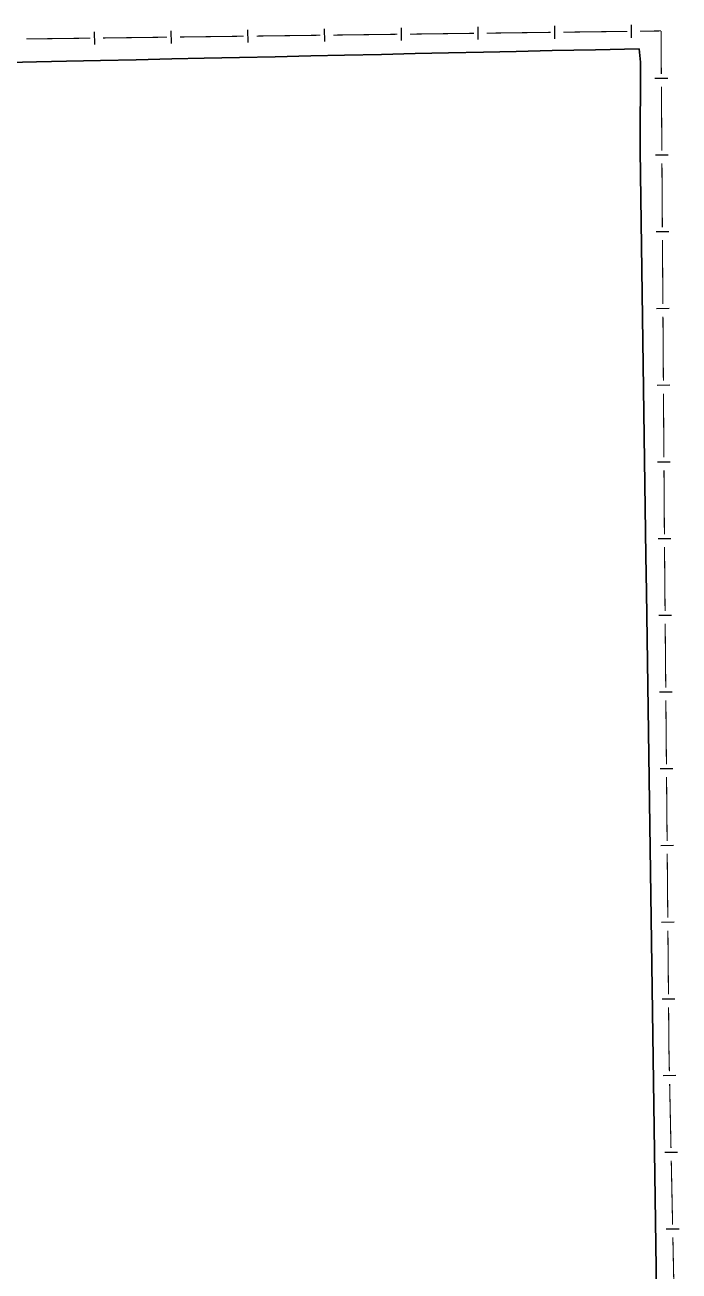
# Model space of a CAD drawing. Extents: x 200604 to 201918, y 4843538 to 4845237.
# Drawn here: x 201478.3 to 201631.8, y 4844803.2 to 4845095.6 of the extents above; entities that cross this region are included whole.
import ezdxf

# ---------------------------------------------------------------- set-up
doc = ezdxf.new("R2010")
doc.units = 0
doc.header["$LTSCALE"] = 1.5
doc.header["$MEASUREMENT"] = 0
for name, color, linetype in [('CD_MALHA_LOTES', 7, 'CONTINUOUS'), ('LM-LIM-SETORES-BAIRROS', 250, 'CONTINUOUS'), ('RU-QUADRA', 210, 'CONTINUOUS')]:
    doc.layers.add(name, color=color, linetype=linetype)

msp = doc.modelspace()

# ---------------------------------------------------------------- linework, layer by layer
at = {"layer": 'CD_MALHA_LOTES', "linetype": 'Continuous', "flags": 128}
for points in [[(201467.81, 4845086.57), (201480.99, 4845086.86), (201488.08, 4845087.02), (201496.02, 4845087.19), (201504.37, 4845087.38), (201512.74, 4845087.56), (201520.38, 4845087.73), (201528.67, 4845087.91), (201537.03, 4845088.09), (201545.39, 4845088.27), (201553.31, 4845088.45), (201561.97, 4845088.64), (201569.89, 4845088.81), (201577.69, 4845088.98), (201585.89, 4845089.16), (201593.55, 4845089.33), (201602.06, 4845089.52), (201612.19, 4845089.74), (201622.47, 4845089.93)], [(201622.47, 4845089.93), (201622.72, 4845086.83), (201622.69, 4845066.08), (201624.03, 4844971.05), (201624.15, 4844962.46), (201626.71, 4844782.06), (201627.28, 4844764.22), (201625.1, 4844763.77), (201625.72, 4844745.92)]]:
    msp.add_lwpolyline(points, dxfattribs=at)
at = {"layer": 'LM-LIM-SETORES-BAIRROS'}
for points in [[(201530.675094, 4845091.415853), (201530.637187, 4845094.415614)], [(201548.673657, 4845091.643291), (201548.63575, 4845094.643052)], [(201566.67222, 4845091.870729), (201566.634313, 4845094.870489)], [(201584.670783, 4845092.098166), (201584.632876, 4845095.097927)], [(201602.669346, 4845092.325604), (201602.63144, 4845095.325365)], [(201620.667909, 4845092.553042), (201620.630003, 4845095.552802)], [(201494.677967, 4845090.960978), (201494.640061, 4845093.960739)], [(201512.676531, 4845091.188416), (201512.638624, 4845094.188176)], [(201626.146758, 4845083.055141), (201629.146692, 4845083.075141)], [(201626.266756, 4845065.055541), (201629.266689, 4845065.075541)], [(201626.386753, 4845047.055941), (201629.386687, 4845047.075941)], [(201626.50675, 4845029.056341), (201629.506684, 4845029.076341)], [(201626.626748, 4845011.056741), (201629.626681, 4845011.076741)], [(201626.746745, 4844993.057141), (201629.746679, 4844993.077141)], [(201626.866742, 4844975.057541), (201629.866676, 4844975.077541)], [(201627.025201, 4844957.054965), (201630.025083, 4844957.081513)], [(201627.184487, 4844939.05567), (201630.184369, 4844939.082218)], [(201627.343773, 4844921.056375), (201630.343655, 4844921.082923)], [(201627.503058, 4844903.05708), (201630.502941, 4844903.083627)], [(201627.662344, 4844885.057785), (201630.662227, 4844885.084332)], [(201627.82163, 4844867.058489), (201630.821512, 4844867.085037)], [(201628.049004, 4844849.042071), (201631.048346, 4844849.104885)], [(201628.425885, 4844831.046017), (201631.425227, 4844831.108831)], [(201628.802766, 4844813.049963), (201631.802108, 4844813.112777)]]:
    msp.add_lwpolyline(points, dxfattribs=at)
at = {"layer": 'LM-LIM-SETORES-BAIRROS', "const_width": 0.25}
for points in [[(201622.648796, 4845094.078193), (201626.648477, 4845094.128734)], [(201626.648477, 4845094.128734), (201627.57289, 4845094.140408)], [(201627.57289, 4845094.140408), (201627.640059, 4845084.065119)], [(201478.660292, 4845092.258692), (201493.659094, 4845092.448223)], [(201496.658855, 4845092.486129), (201511.657657, 4845092.675661)], [(201514.657418, 4845092.713567), (201529.65622, 4845092.903098)], [(201532.655981, 4845092.941005), (201547.654783, 4845093.130536)], [(201550.654544, 4845093.168442), (201565.653346, 4845093.357974)], [(201568.653107, 4845093.39588), (201583.651909, 4845093.585411)], [(201586.65167, 4845093.623317), (201601.650472, 4845093.812849)], [(201604.650233, 4845093.850755), (201619.649036, 4845094.040286)], [(201627.660058, 4845081.065186), (201627.760056, 4845066.065519)], [(201627.780056, 4845063.065586), (201627.880053, 4845048.065919)], [(201627.900053, 4845045.065986), (201628.000051, 4845030.066319)], [(201628.02005, 4845027.066386), (201628.120048, 4845012.066719)], [(201628.140048, 4845009.066785), (201628.240045, 4844994.067119)], [(201628.260045, 4844991.067185), (201628.360043, 4844976.067519)], [(201628.383555, 4844973.067613), (201628.516293, 4844958.0682)], [(201628.542841, 4844955.068317), (201628.675579, 4844940.068905)], [(201628.702126, 4844937.069022), (201628.834865, 4844922.06961)], [(201628.861412, 4844919.069727), (201628.99415, 4844904.070314)], [(201629.020698, 4844901.070432), (201629.153436, 4844886.071019)], [(201629.179984, 4844883.071137), (201629.312722, 4844868.071724)], [(201629.33927, 4844865.071841), (201629.427762, 4844855.072233)], [(201629.427762, 4844855.072233), (201629.431212, 4844854.682352)], [(201629.431212, 4844854.682352), (201629.527738, 4844850.073259)], [(201629.590551, 4844847.073917), (201629.904618, 4844832.077205)], [(201629.967432, 4844829.077862), (201630.281499, 4844814.081151)], [(201630.344312, 4844811.081808), (201630.65838, 4844796.085097)]]:
    msp.add_lwpolyline(points, dxfattribs=at)
at = {"layer": 'RU-QUADRA', "linetype": 'Continuous', "flags": 128}
msp.add_lwpolyline([(201626.71, 4844782.06), (201624.15, 4844962.46), (201624.03, 4844971.05), (201622.69, 4845066.08), (201622.72, 4845086.83), (201622.47, 4845089.93), (201612.19, 4845089.74), (201602.06, 4845089.52), (201593.55, 4845089.33), (201585.89, 4845089.16), (201577.69, 4845088.98), (201569.89, 4845088.81), (201561.97, 4845088.64), (201553.31, 4845088.45), (201545.39, 4845088.27), (201537.03, 4845088.09), (201528.67, 4845087.91), (201520.38, 4845087.73), (201512.74, 4845087.56), (201504.37, 4845087.38), (201496.02, 4845087.19), (201488.08, 4845087.02), (201480.99, 4845086.86), (201467.81, 4845086.57)], dxfattribs=at)

doc.saveas('drawing.dxf')
